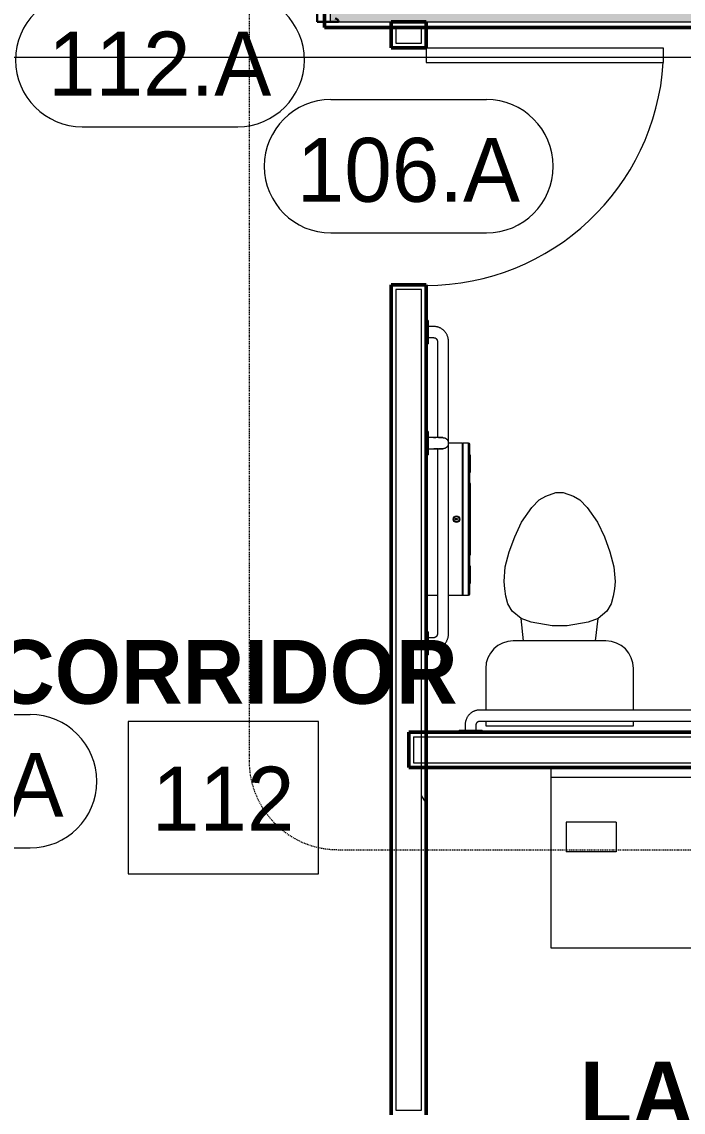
# Model space of a CAD drawing. Header units: inches. Extents: x 23906 to 26716, y -23130 to -20467.
# Drawn here: x 25119.9 to 25209.2, y -22516.7 to -22369.6 of the extents above; entities that cross this region are included whole.
import ezdxf

# ---------------------------------------------------------------- set-up
doc = ezdxf.new("R2010")
doc.units = ezdxf.units.IN
doc.header["$MEASUREMENT"] = 0
doc.linetypes.add('Dash Dot 3_16_', pattern=[0.3125, 0.1875, -0.0625, 0, -0.0625])
for name, color, linetype, lineweight in [('A-ANNO-SYMB', 150, 'Continuous', 9), ('A-AREA-IDEN', 2, 'Continuous', 9), ('A-DOOR', 31, 'Continuous', 13), ('A-DOOR-IDEN', 31, 'Continuous', 9), ('A-WALL', 113, 'Continuous', 13), ('A-WALL-PATT', 111, 'Continuous', 50), ('G-ANNO-SYMB', 111, 'Continuous', 9), ('I-WALL', 2, 'Continuous', 13), ('P-SANR-FIXT', 6, 'Continuous', 9), ('Q-SPCQ', 91, 'Continuous', 9), ('S-COLS', 52, 'Continuous', 9)]:
    doc.layers.add(name, color=color, linetype=linetype, lineweight=lineweight)
doc.styles.add('Century Gothic', font='GOTHIC.TTF', dxfattribs={"height": 8.622671})
doc.styles.add('Century Gothic_B', font='GOTHICB.TTF', dxfattribs={"height": 8.616719})
pattern_1 = [(0, (0, 0), (30.72, 7.68), [1.267, -21.773, 1.267, -21.773, -122.88]), (0, (0, 0), (30.72, 7.68), [-46.08, 1.267, -44.813, 1.267, -21.773, -53.76]), (0, (0, 0), (30.72, 7.68), [-115.2, 1.267, -14.093, 1.267, -37.133]), (120, (11.52, 3.84), (-22.0110751, 22.7643004), [1.267, -21.773, 1.267, -21.773, -122.88]), (120, (11.52, 3.84), (-22.0110751, 22.7643004), [-46.08, 1.267, -44.813, 1.267, -21.773, -53.76]), (120, (11.52, 3.84), (-22.0110751, 22.7643004), [-115.2, 1.267, -14.093, 1.267, -37.133]), (240, (15.36, 19.2), (-8.7089249, -30.4443004), [1.267, -21.773, 1.267, -21.773, -122.88]), (240, (15.36, 19.2), (-8.7089249, -30.4443004), [-46.08, 1.267, -44.813, 1.267, -21.773, -53.76]), (240, (15.36, 19.2), (-8.7089249, -30.4443004), [-115.2, 1.267, -14.093, 1.267, -37.133])]

# ---------------------------------------------------------------- blocks, each defined once
blk = doc.blocks.new('Toilet-Domestic-3D - Toilet-Domestic-3D-V32-Enlarged First Floor Plan _East_')
at = {"layer": 'P-SANR-FIXT', "color": 7}
for p, q in [((-1.87, 11.5), (-0.5, 12)), ((-0.5, 12), (0.5, 12)), ((0.5, 12), (1.87, 11.5)), ((-3.74, 10), (-2.74, 11)), ((-2.74, 11), (-1.87, 11.5)), ((1.87, 11.5), (2.74, 11)), ((2.74, 11), (3.74, 10)), ((-5.13, 8), (-3.74, 10)), ((3.74, 10), (5.13, 8)), ((-6.06, 6), (-5.13, 8)), ((5.13, 8), (6.06, 6)), ((-6.79, 4), (-6.06, 6)), ((6.06, 6), (6.79, 4)), ((-7.33, 1.99), (-6.79, 4)), ((6.79, 4), (7.33, 1.99)), ((-7.5, 0), (-7.33, 1.99)), ((7.33, 1.99), (7.5, 0)), ((-7.41, -1), (-7.5, 0)), ((-7.24, -2), (-7.41, -1)), ((7.41, -1), (7.24, -2)), ((7.5, 0), (7.41, -1)), ((-6.97, -3), (-7.24, -2)), ((7.24, -2), (6.97, -3)), ((-6.4, -4), (-6.97, -3)), ((-5.21, -5), (-6.4, -4)), ((6.4, -4), (5.21, -5)), ((6.97, -3), (6.4, -4)), ((-3.84, -5.5), (-5.21, -5)), ((-4.86, -8.02), (-5.21, -5)), ((-1, -6), (-3.84, -5.5)), ((3.84, -5.5), (1, -6)), ((5.21, -5), (3.84, -5.5)), ((4.86, -8.02), (5.21, -5)), ((1, -6), (-1, -6)), ((6.25, -8.02), (-6.25, -8.02)), ((-9.98, -11.75), (-9.98, -17.35)), ((9.98, -17.35), (9.98, -11.75)), ((-9.98, -18.85), (-9.98, -19.48)), ((9.98, -19.48), (9.98, -18.85)), ((-9.98, -19.48), (9.98, -19.48))]:
    blk.add_line(p, q, dxfattribs=at)
for centre, start, end in [((-6.25, -11.75), 90, 180), ((6.25, -11.75), 0, 90)]:
    blk.add_arc(centre, 3.73, start, end, dxfattribs=at)
blk = doc.blocks.new('817_Grab_Bars - 8170-001420-V33-Enlarged First Floor Plan _East_')
at = {"layer": 'Q-SPCQ', "color": 7}
for p, q in [((25501.23, -22643.55), (25500.52, -22643.55)), ((25501.52, -22642.74), (25501.23, -22642.74)), ((25501.23, -22644.3), (25501.23, -22642.74)), ((25498.52, -22645.55), (25498.52, -22685.05)), ((25500.02, -22685.05), (25500.02, -22645.55)), ((25500.52, -22645.05), (25501.23, -22645.05)), ((25501.23, -22645.87), (25501.23, -22644.3)), ((25501.23, -22645.87), (25501.52, -22645.87)), ((25501.52, -22684.74), (25501.23, -22684.74)), ((25501.23, -22686.3), (25501.23, -22684.74)), ((25501.23, -22685.55), (25500.52, -22685.55)), ((25501.23, -22687.87), (25501.23, -22686.3)), ((25500.52, -22687.05), (25501.23, -22687.05)), ((25501.23, -22687.87), (25501.52, -22687.87))]:
    blk.add_line(p, q, dxfattribs=at)
at = {"layer": 'Q-SPCQ', "color": 7, "flags": 128}
for points in [[(25500.52, -22643.55), (25500.44, -22643.55), (25500.36, -22643.56), (25500.28, -22643.57), (25500.2, -22643.58), (25500.12, -22643.59), (25500.04, -22643.61), (25499.96, -22643.63), (25499.89, -22643.65), (25499.81, -22643.68), (25499.74, -22643.71), (25499.66, -22643.74), (25499.59, -22643.78), (25499.52, -22643.82), (25499.45, -22643.86), (25499.39, -22643.9), (25499.32, -22643.95), (25499.26, -22644), (25499.2, -22644.05), (25499.14, -22644.1), (25499.08, -22644.16), (25499.03, -22644.22), (25498.97, -22644.28), (25498.92, -22644.34), (25498.88, -22644.41), (25498.83, -22644.47), (25498.79, -22644.54), (25498.75, -22644.61), (25498.72, -22644.68), (25498.68, -22644.75), (25498.65, -22644.83), (25498.62, -22644.9), (25498.6, -22644.98), (25498.58, -22645.06), (25498.56, -22645.13), (25498.54, -22645.21), (25498.53, -22645.29), (25498.52, -22645.37), (25498.52, -22645.45), (25498.52, -22645.53), (25498.52, -22645.55)], [(25500.02, -22645.55), (25500.02, -22645.53), (25500.02, -22645.51), (25500.02, -22645.49), (25500.02, -22645.47), (25500.03, -22645.45), (25500.03, -22645.43), (25500.03, -22645.41), (25500.04, -22645.4), (25500.05, -22645.38), (25500.05, -22645.36), (25500.06, -22645.34), (25500.07, -22645.32), (25500.08, -22645.3), (25500.09, -22645.29), (25500.1, -22645.27), (25500.11, -22645.25), (25500.13, -22645.24), (25500.14, -22645.22), (25500.15, -22645.21), (25500.17, -22645.19), (25500.18, -22645.18), (25500.2, -22645.17), (25500.21, -22645.16), (25500.23, -22645.14), (25500.25, -22645.13), (25500.26, -22645.12), (25500.28, -22645.11), (25500.3, -22645.1), (25500.32, -22645.09), (25500.33, -22645.09), (25500.35, -22645.08), (25500.37, -22645.07), (25500.39, -22645.07), (25500.41, -22645.06), (25500.43, -22645.06), (25500.45, -22645.06), (25500.47, -22645.05), (25500.49, -22645.05), (25500.51, -22645.05), (25500.52, -22645.05)], [(25498.52, -22685.05), (25498.52, -22685.13), (25498.52, -22685.21), (25498.53, -22685.29), (25498.54, -22685.37), (25498.56, -22685.45), (25498.57, -22685.53), (25498.59, -22685.61), (25498.62, -22685.68), (25498.64, -22685.76), (25498.67, -22685.83), (25498.71, -22685.9), (25498.74, -22685.98), (25498.78, -22686.05), (25498.82, -22686.12), (25498.86, -22686.18), (25498.91, -22686.25), (25498.96, -22686.31), (25499.01, -22686.37), (25499.07, -22686.43), (25499.12, -22686.49), (25499.18, -22686.54), (25499.24, -22686.59), (25499.3, -22686.64), (25499.37, -22686.69), (25499.43, -22686.74), (25499.5, -22686.78), (25499.57, -22686.82), (25499.64, -22686.85), (25499.72, -22686.89), (25499.79, -22686.92), (25499.87, -22686.94), (25499.94, -22686.97), (25500.02, -22686.99), (25500.1, -22687.01), (25500.18, -22687.02), (25500.25, -22687.04), (25500.33, -22687.04), (25500.41, -22687.05), (25500.49, -22687.05), (25500.52, -22687.05)], [(25500.52, -22685.55), (25500.5, -22685.55), (25500.48, -22685.55), (25500.46, -22685.55), (25500.44, -22685.55), (25500.42, -22685.54), (25500.4, -22685.54), (25500.38, -22685.53), (25500.36, -22685.53), (25500.34, -22685.52), (25500.32, -22685.51), (25500.3, -22685.51), (25500.28, -22685.5), (25500.27, -22685.49), (25500.25, -22685.48), (25500.23, -22685.47), (25500.22, -22685.45), (25500.2, -22685.44), (25500.19, -22685.43), (25500.17, -22685.42), (25500.16, -22685.4), (25500.14, -22685.39), (25500.13, -22685.37), (25500.12, -22685.36), (25500.11, -22685.34), (25500.09, -22685.32), (25500.08, -22685.31), (25500.07, -22685.29), (25500.07, -22685.27), (25500.06, -22685.25), (25500.05, -22685.23), (25500.04, -22685.22), (25500.04, -22685.2), (25500.03, -22685.18), (25500.03, -22685.16), (25500.02, -22685.14), (25500.02, -22685.12), (25500.02, -22685.1), (25500.02, -22685.08), (25500.02, -22685.06), (25500.02, -22685.05)]]:
    blk.add_lwpolyline(points, dxfattribs=at)
blk = doc.blocks.new('817_Grab_Bars - 8170-001420-V26-Enlarged First Floor Plan _East_')
at = {"layer": 'Q-SPCQ', "color": 7}
for p, q in [((25534.45, -22557.3), (25534.45, -22557.58)), ((25536.02, -22557.58), (25534.45, -22557.58)), ((25535.27, -22557.58), (25535.27, -22558.3)), ((25537.58, -22557.58), (25536.02, -22557.58)), ((25536.77, -22558.3), (25536.77, -22557.58)), ((25537.58, -22557.58), (25537.58, -22557.3)), ((25576.45, -22557.3), (25576.45, -22557.58)), ((25578.02, -22557.58), (25576.45, -22557.58)), ((25577.27, -22557.58), (25577.27, -22558.3)), ((25579.58, -22557.58), (25578.02, -22557.58)), ((25578.77, -22558.3), (25578.77, -22557.58)), ((25579.58, -22557.58), (25579.58, -22557.3)), ((25562.27, -22558.8), (25537.27, -22558.8)), ((25576.77, -22558.8), (25563.76, -22558.8)), ((25537.27, -22560.3), (25576.77, -22560.3))]:
    blk.add_line(p, q, dxfattribs=at)
at = {"layer": 'Q-SPCQ', "color": 7, "flags": 128}
for points in [[(25535.27, -22558.3), (25535.27, -22558.38), (25535.27, -22558.46), (25535.28, -22558.54), (25535.29, -22558.62), (25535.31, -22558.7), (25535.32, -22558.78), (25535.34, -22558.86), (25535.37, -22558.93), (25535.39, -22559.01), (25535.42, -22559.08), (25535.46, -22559.15), (25535.49, -22559.23), (25535.53, -22559.3), (25535.57, -22559.37), (25535.61, -22559.43), (25535.66, -22559.5), (25535.71, -22559.56), (25535.76, -22559.62), (25535.82, -22559.68), (25535.87, -22559.74), (25535.93, -22559.79), (25535.99, -22559.84), (25536.05, -22559.89), (25536.12, -22559.94), (25536.18, -22559.99), (25536.25, -22560.03), (25536.32, -22560.07), (25536.39, -22560.1), (25536.47, -22560.14), (25536.54, -22560.17), (25536.62, -22560.19), (25536.69, -22560.22), (25536.77, -22560.24), (25536.85, -22560.26), (25536.93, -22560.27), (25537, -22560.29), (25537.08, -22560.29), (25537.16, -22560.3), (25537.24, -22560.3), (25537.27, -22560.3)], [(25537.27, -22558.8), (25537.25, -22558.8), (25537.23, -22558.8), (25537.21, -22558.8), (25537.19, -22558.8), (25537.17, -22558.79), (25537.15, -22558.79), (25537.13, -22558.78), (25537.11, -22558.78), (25537.09, -22558.77), (25537.07, -22558.76), (25537.05, -22558.76), (25537.03, -22558.75), (25537.02, -22558.74), (25537, -22558.73), (25536.98, -22558.72), (25536.97, -22558.7), (25536.95, -22558.69), (25536.94, -22558.68), (25536.92, -22558.67), (25536.91, -22558.65), (25536.89, -22558.64), (25536.88, -22558.62), (25536.87, -22558.61), (25536.86, -22558.59), (25536.84, -22558.57), (25536.83, -22558.56), (25536.82, -22558.54), (25536.82, -22558.52), (25536.81, -22558.5), (25536.8, -22558.48), (25536.79, -22558.47), (25536.79, -22558.45), (25536.78, -22558.43), (25536.78, -22558.41), (25536.77, -22558.39), (25536.77, -22558.37), (25536.77, -22558.35), (25536.77, -22558.33), (25536.77, -22558.31), (25536.77, -22558.3)], [(25576.77, -22560.3), (25576.85, -22560.3), (25576.93, -22560.3), (25577, -22560.29), (25577.08, -22560.28), (25577.16, -22560.26), (25577.24, -22560.25), (25577.32, -22560.22), (25577.39, -22560.2), (25577.47, -22560.17), (25577.54, -22560.14), (25577.62, -22560.11), (25577.69, -22560.08), (25577.76, -22560.04), (25577.83, -22560), (25577.89, -22559.95), (25577.96, -22559.91), (25578.02, -22559.86), (25578.08, -22559.81), (25578.14, -22559.75), (25578.2, -22559.7), (25578.25, -22559.64), (25578.31, -22559.58), (25578.36, -22559.51), (25578.4, -22559.45), (25578.45, -22559.38), (25578.49, -22559.32), (25578.53, -22559.25), (25578.57, -22559.17), (25578.6, -22559.1), (25578.63, -22559.03), (25578.66, -22558.95), (25578.68, -22558.88), (25578.7, -22558.8), (25578.72, -22558.72), (25578.74, -22558.64), (25578.75, -22558.56), (25578.76, -22558.48), (25578.76, -22558.4), (25578.77, -22558.32), (25578.77, -22558.3)], [(25577.27, -22558.3), (25577.26, -22558.32), (25577.26, -22558.34), (25577.26, -22558.36), (25577.26, -22558.38), (25577.26, -22558.4), (25577.25, -22558.42), (25577.25, -22558.44), (25577.24, -22558.46), (25577.23, -22558.48), (25577.23, -22558.5), (25577.22, -22558.52), (25577.21, -22558.53), (25577.2, -22558.55), (25577.19, -22558.57), (25577.18, -22558.59), (25577.17, -22558.6), (25577.15, -22558.62), (25577.14, -22558.63), (25577.13, -22558.65), (25577.11, -22558.66), (25577.1, -22558.68), (25577.08, -22558.69), (25577.07, -22558.7), (25577.05, -22558.71), (25577.04, -22558.72), (25577.02, -22558.73), (25577, -22558.74), (25576.98, -22558.75), (25576.96, -22558.76), (25576.95, -22558.77), (25576.93, -22558.78), (25576.91, -22558.78), (25576.89, -22558.79), (25576.87, -22558.79), (25576.85, -22558.8), (25576.83, -22558.8), (25576.81, -22558.8), (25576.79, -22558.8), (25576.77, -22558.8), (25576.77, -22558.8)]]:
    blk.add_lwpolyline(points, dxfattribs=at)
blk = doc.blocks.new('Dispenser-Toilet_Tissue-Frost_Products_LTD_-Jumbo-169 - Steel-Brushed-Stainless_Steel-V42-Enlarged First Floor Plan _East_')
at = {"layer": 'Q-SPCQ', "color": 50, "lineweight": 20}
for p, q in [((25179.36, -22426.43), (25177.52, -22426.43)), ((25179.36, -22426.43), (25179.36, -22446.93)), ((25179.42, -22446.87), (25179.42, -22426.49)), ((25179.45, -22426.49), (25179.42, -22426.49)), ((25180.22, -22426.43), (25179.45, -22426.43)), ((25179.45, -22426.43), (25179.45, -22426.49)), ((25179.45, -22426.49), (25179.45, -22446.87)), ((25180.22, -22446.93), (25180.22, -22426.43)), ((25180.38, -22427.94), (25180.38, -22426.59)), ((25180.38, -22445.42), (25180.38, -22427.94)), ((25180.48, -22430.27), (25180.48, -22428.1)), ((25180.38, -22431.74), (25180.38, -22430.43)), ((25180.48, -22441.43), (25180.48, -22431.93)), ((25178.42, -22436.64), (25178.42, -22436.72)), ((25178.75, -22436.64), (25178.42, -22436.64)), ((25178.42, -22436.72), (25178.75, -22436.72)), ((25178.75, -22436.72), (25178.75, -22436.64)), ((25180.38, -22442.92), (25180.38, -22441.62)), ((25180.48, -22445.26), (25180.48, -22443.08)), ((25180.38, -22446.77), (25180.38, -22445.42)), ((25179.42, -22446.87), (25179.45, -22446.87)), ((25179.45, -22446.87), (25179.45, -22446.93)), ((25174.52, -22446.93), (25175.98, -22446.93)), ((25177.52, -22446.93), (25179.36, -22446.93)), ((25179.45, -22446.93), (25180.22, -22446.93))]:
    blk.add_line(p, q, dxfattribs=at)
for radius in [0.438, 0.358]:
    blk.add_circle((25178.6, -22436.68), radius, dxfattribs=at)
for centre, radius, start, end in [((25179.36, -22426.49), 0.06, 0, 90), ((25180.22, -22426.59), 0.16, 0, 90), ((25180.3, -22428.1), 0.18, 0, 63.6122), ((25180.36, -22429.66), 0.118, 10.8116, 82.3569), ((25180.32, -22429.65), 0.151, 289.6341, 357.321), ((25180.32, -22429.68), 0.151, 289.6341, 356.8331), ((25180.3, -22429.68), 0.18, 296.3878, 0), ((25180.36, -22430.26), 0.119, 10.0401, 81.5195), ((25180.32, -22430.26), 0.151, 289.6341, 357.321), ((25180.32, -22430.26), 0.151, 289.6341, 357.321), ((25180.3, -22430.27), 0.18, 296.3878, 0), ((25180.26, -22431.93), 0.22, 0, 56.9443), ((25180.26, -22441.43), 0.22, 303.0557, 0), ((25180.3, -22443.08), 0.18, 0, 63.6122), ((25180.32, -22443.1), 0.151, 2.679, 70.3659), ((25180.32, -22443.1), 0.151, 2.679, 70.3659), ((25180.36, -22443.1), 0.119, 278.4805, 349.9599), ((25180.3, -22443.67), 0.18, 0, 63.6084), ((25180.32, -22443.68), 0.151, 3.1667, 70.3726), ((25180.32, -22443.71), 0.151, 2.679, 70.3653), ((25180.36, -22443.7), 0.118, 277.6431, 349.1884), ((25180.3, -22445.26), 0.18, 296.3878, 0), ((25179.36, -22446.87), 0.0601, 270, 357.3185), ((25180.22, -22446.77), 0.16, 270, 359.0019)]:
    blk.add_arc(centre, radius, start, end, dxfattribs=at)
blk = doc.blocks.new('817_Grab_Bars - 8170-001180-V36-Enlarged First Floor Plan _East_')
at = {"layer": 'Q-SPCQ', "color": 7}
for p, q in [((25561.45, -22594.3), (25561.45, -22594.58)), ((25564.58, -22594.58), (25561.45, -22594.58)), ((25562.27, -22594.58), (25562.27, -22595.3)), ((25563.77, -22595.3), (25563.77, -22594.58)), ((25564.58, -22594.58), (25564.58, -22594.3))]:
    blk.add_line(p, q, dxfattribs=at)
at = {"layer": 'Q-SPCQ', "color": 7, "flags": 128}
for points in [[(25562.27, -22595.3), (25562.27, -22595.35), (25562.27, -22595.4), (25562.27, -22595.45), (25562.27, -22595.5), (25562.27, -22595.55), (25562.27, -22595.6), (25562.27, -22595.65), (25562.27, -22595.7), (25562.27, -22595.74), (25562.27, -22595.79), (25562.27, -22595.84), (25562.27, -22595.88), (25562.27, -22595.92), (25562.27, -22595.97), (25562.27, -22596.01), (25562.27, -22596.05), (25562.27, -22596.09), (25562.27, -22596.13), (25562.27, -22596.16), (25562.27, -22596.2), (25562.27, -22596.23), (25562.27, -22596.27), (25562.27, -22596.3), (25562.27, -22596.33), (25562.27, -22596.35), (25562.27, -22596.38), (25562.27, -22596.41), (25562.27, -22596.43), (25562.27, -22596.45), (25562.27, -22596.47), (25562.27, -22596.49), (25562.27, -22596.5), (25562.27, -22596.51), (25562.27, -22596.53), (25562.27, -22596.53), (25562.27, -22596.54), (25562.27, -22596.55), (25562.27, -22596.55), (25562.27, -22596.55)], [(25562.27, -22595.76), (25562.27, -22595.71), (25562.27, -22595.66), (25562.27, -22595.61), (25562.27, -22595.56), (25562.27, -22595.52), (25562.27, -22595.47), (25562.27, -22595.42), (25562.27, -22595.37), (25562.27, -22595.32)], [(25563.77, -22596.55), (25563.77, -22596.55), (25563.77, -22596.55), (25563.77, -22596.54), (25563.77, -22596.54), (25563.77, -22596.53), (25563.77, -22596.52), (25563.77, -22596.5), (25563.77, -22596.49), (25563.77, -22596.47), (25563.77, -22596.45), (25563.77, -22596.43), (25563.77, -22596.41), (25563.77, -22596.39), (25563.77, -22596.36), (25563.77, -22596.33), (25563.77, -22596.31), (25563.77, -22596.27), (25563.77, -22596.24), (25563.77, -22596.21), (25563.77, -22596.17), (25563.77, -22596.14), (25563.77, -22596.1), (25563.77, -22596.06), (25563.77, -22596.02), (25563.77, -22595.98), (25563.77, -22595.94), (25563.77, -22595.89), (25563.77, -22595.85), (25563.77, -22595.8), (25563.77, -22595.76), (25563.77, -22595.71), (25563.77, -22595.66), (25563.77, -22595.61), (25563.77, -22595.56), (25563.77, -22595.52), (25563.77, -22595.47), (25563.77, -22595.42), (25563.77, -22595.37), (25563.77, -22595.32), (25563.77, -22595.3)], [(25563.77, -22595.3), (25563.77, -22595.35), (25563.77, -22595.4), (25563.77, -22595.45), (25563.77, -22595.5), (25563.77, -22595.55), (25563.77, -22595.6)], [(25562.27, -22595.89), (25562.27, -22595.85), (25562.27, -22595.8)], [(25562.27, -22596.55), (25562.27, -22596.55), (25562.27, -22596.55), (25562.27, -22596.54), (25562.27, -22596.54), (25562.27, -22596.53), (25562.27, -22596.52), (25562.27, -22596.5), (25562.27, -22596.49), (25562.27, -22596.47), (25562.27, -22596.45), (25562.27, -22596.43), (25562.27, -22596.41), (25562.27, -22596.39), (25562.27, -22596.36), (25562.27, -22596.33), (25562.27, -22596.31), (25562.27, -22596.27), (25562.27, -22596.24), (25562.27, -22596.21), (25562.27, -22596.17), (25562.27, -22596.14), (25562.27, -22596.1), (25562.27, -22596.06), (25562.27, -22596.02), (25562.27, -22595.98)], [(25562.78, -22597.26), (25562.75, -22597.25), (25562.72, -22597.24), (25562.7, -22597.23), (25562.67, -22597.22), (25562.64, -22597.2), (25562.62, -22597.19), (25562.59, -22597.17), (25562.57, -22597.15), (25562.54, -22597.14), (25562.52, -22597.12), (25562.5, -22597.1), (25562.48, -22597.08), (25562.46, -22597.05), (25562.44, -22597.03), (25562.42, -22597.01), (25562.4, -22596.98), (25562.38, -22596.96), (25562.37, -22596.93), (25562.35, -22596.91), (25562.34, -22596.88), (25562.33, -22596.85), (25562.32, -22596.82), (25562.31, -22596.8), (25562.3, -22596.77), (25562.29, -22596.74), (25562.28, -22596.71), (25562.28, -22596.68), (25562.27, -22596.65), (25562.27, -22596.62), (25562.27, -22596.59), (25562.27, -22596.56), (25562.27, -22596.55)], [(25563.77, -22596.55), (25563.76, -22596.58), (25563.76, -22596.61), (25563.76, -22596.64), (25563.76, -22596.67), (25563.75, -22596.7), (25563.74, -22596.73), (25563.74, -22596.76), (25563.73, -22596.79), (25563.72, -22596.82), (25563.71, -22596.84), (25563.69, -22596.87), (25563.68, -22596.9), (25563.67, -22596.93), (25563.65, -22596.95), (25563.63, -22596.98), (25563.62, -22597), (25563.6, -22597.02), (25563.58, -22597.05), (25563.56, -22597.07), (25563.54, -22597.09), (25563.52, -22597.11), (25563.49, -22597.13), (25563.47, -22597.15), (25563.45, -22597.17), (25563.42, -22597.18), (25563.39, -22597.2), (25563.37, -22597.21), (25563.34, -22597.23), (25563.31, -22597.24), (25563.29, -22597.25), (25563.26, -22597.26), (25563.23, -22597.27), (25563.2, -22597.28)], [(25563.77, -22595.97), (25563.77, -22596.01), (25563.77, -22596.05), (25563.77, -22596.09), (25563.77, -22596.13), (25563.77, -22596.16), (25563.77, -22596.2), (25563.77, -22596.23), (25563.77, -22596.27), (25563.77, -22596.3), (25563.77, -22596.33), (25563.77, -22596.35), (25563.77, -22596.38), (25563.77, -22596.41), (25563.77, -22596.43), (25563.77, -22596.45), (25563.77, -22596.47), (25563.77, -22596.49), (25563.77, -22596.5), (25563.77, -22596.51), (25563.77, -22596.53), (25563.77, -22596.53), (25563.77, -22596.54), (25563.77, -22596.55), (25563.77, -22596.55), (25563.77, -22596.55)]]:
    blk.add_lwpolyline(points, dxfattribs=at)
blk = doc.blocks.new('Locker Rooms and Restrooms_rvt-1-Enlarged First Floor Plan _East_')
at = {"layer": 'A-WALL-PATT', "lineweight": 9}
h = blk.add_hatch(dxfattribs=at)
h.set_pattern_fill('FP_8', style=0, pattern_type=2)
h.set_pattern_definition(pattern_1)
h.paths.add_polyline_path([(25172.77, -22469.55), (25172.77, -22466.05), (25262.02, -22466.05), (25262.02, -22465.43), (25172.14, -22465.43), (25172.14, -22469.55)], flags=0)
h.paths.add_polyline_path([(25266.05, -22466.05), (25266.05, -22465.43), (25265.52, -22465.43), (25265.52, -22466.05)], flags=0)
h = blk.add_hatch(dxfattribs=at)
h.set_pattern_fill('FP_8', style=0, pattern_type=2)
h.set_pattern_definition(pattern_1)
h.paths.add_polyline_path([(25184.4, -22470.18), (25266.05, -22470.18), (25266.05, -22469.55), (25172.14, -22469.55), (25172.14, -22470.18), (25175.98, -22470.18)], flags=0)
at = {"layer": 'A-WALL', "color": 10}
for p, q in [((25172.77, -22466.05), (25172.77, -22469.55)), ((25172.77, -22466.05), (25262.02, -22466.05)), ((25172.77, -22469.55), (25266.05, -22469.55))]:
    blk.add_line(p, q, dxfattribs=at)
at = {"layer": 'I-WALL', "color": 250, "lineweight": 50}
for p, q in [((25261.39, -22465.43), (25172.14, -22465.43)), ((25172.14, -22465.43), (25172.14, -22466.05)), ((25172.14, -22466.05), (25172.14, -22469.55)), ((25172.14, -22469.55), (25172.14, -22470.18)), ((25172.14, -22470.18), (25266.05, -22470.18))]:
    blk.add_line(p, q, dxfattribs=at)
at = {"color": 10, "lineweight": 13}
for name, p, rotation in [('817_Grab_Bars - 8170-001420-V26-Enlarged First Floor Plan _East_', (2617.21, -47989.44), 89.99999999999967), ('817_Grab_Bars - 8170-001180-V36-Enlarged First Floor Plan _East_', (2580.21, -47989.44), 89.99999999999967), ('817_Grab_Bars - 8170-001420-V33-Enlarged First Floor Plan _East_', (47866.82, 3036.09), 270)]:
    blk.add_blockref(name, p, dxfattribs=dict(at, rotation=rotation))
for name, p in [('Dispenser-Toilet_Tissue-Frost_Products_LTD_-Jumbo-169 - Steel-Brushed-Stainless_Steel-V42-Enlarged First Floor Plan _East_', (0, 0)), ('Toilet-Domestic-3D - Toilet-Domestic-3D-V32-Enlarged First Floor Plan _East_', (25192.52, -22445.08))]:
    blk.add_blockref(name, p, dxfattribs=at)
blk = doc.blocks.new('Single-Flush - 32_ x 84_-460923-Enlarged First Floor Plan _East_')
at = {"layer": 'A-DOOR', "lineweight": 20}
for p, q in [((14, -2.37), (14, -34.38)), ((16, -2.37), (14, -2.37)), ((16, -2.37), (16, -34.38)), ((16, -34.38), (14, -34.38))]:
    blk.add_line(p, q, dxfattribs=at)
at = {"layer": 'A-DOOR', "lineweight": 9}
blk.add_arc((16, -2.37), 32.07, 180, 266.4241, dxfattribs=at)
blk = doc.blocks.new('Dryer - 27_ x 25_ x 35_-V6-Enlarged First Floor Plan _East_')
at = {"layer": 'Q-SPCQ'}
for p, q in [((1.42, 0.11), (28.42, 0.11)), ((1.42, -23.48), (1.42, 0.11)), ((28.42, 0.11), (28.42, -24.26)), ((19.67, -12.89), (26.42, -12.89)), ((19.67, -16.89), (19.67, -12.89)), ((26.42, -16.89), (26.42, -12.89)), ((19.67, -16.89), (26.42, -16.89)), ((1.42, -22.89), (28.42, -22.89))]:
    blk.add_line(p, q, dxfattribs=at)
blk = doc.blocks.new('Door Tag - Door Tag-4658-Enlarged First Floor Plan _East_')
at = {"layer": 'A-DOOR-IDEN', "color": 153}
for p, q in [((-0.109375, 0.09375), (0.109375, 0.09375)), ((-0.109375, -0.09375), (0.109375, -0.09375))]:
    blk.add_line(p, q, dxfattribs=at)
for centre, start, end in [((-0.109375, 0), 90, 270), ((0.109375, 0), 270, 90)]:
    blk.add_arc(centre, 0.09375, start, end, dxfattribs=at)

msp = doc.modelspace()

# ---------------------------------------------------------------- hatches: boundary and pattern name
at = {"layer": 'A-WALL-PATT', "lineweight": 9}
h = msp.add_hatch(dxfattribs=at)
h.set_pattern_fill('FP_9', color=256, style=0, pattern_type=2)
h.set_pattern_definition([(161.57, (0.48, 0.48), (-3.839953776, -1.544e-05), [0, -27.322, 3.034, 0]), (18.43, (-0.48, 0.48), (-3.839953776, 1.544e-05), [0, -27.322, 3.034, 0]), (108.43, (0.48, 0.48), (1.919622, -9.60052459), [9.106, -21.25]), (71.57, (-0.48, 0.48), (1.919622, 9.60052459), [9.106, -21.25])])
h.paths.add_polyline_path([(25738.77, -22369.55), (25738.77, -22359.55), (25563.52, -22359.55), (25563.52, -22369.55), (25689.9, -22369.55)], flags=0)
h.paths.add_polyline_path([(25481.52, -22369.55), (25481.52, -22359.55), (25161.52, -22359.55), (25161.52, -22369.55), (25420.3, -22369.55)], flags=0)
h.paths.add_polyline_path([(25118.02, -22369.55), (25118.02, -22359.55), (24920.27, -22359.55), (24920.27, -22369.55), (25015.9, -22369.55)], flags=0)
h.paths.add_polyline_path([(24842.14, -22369.55), (24842.14, -22359.55), (24630.77, -22359.55), (24630.77, -22369.55), (24813.7, -22369.55)], flags=0)
h = msp.add_hatch(dxfattribs=at)
h.set_pattern_fill('FP_8', color=256, style=0, pattern_type=2)
h.set_pattern_definition(pattern_1)
h.paths.add_polyline_path([(25169.77, -22787.3), (25170.39, -22787.3), (25170.39, -22627.05), (25169.77, -22627.05), (25169.77, -22786.55)], flags=0)
h.paths.add_polyline_path([(25169.77, -22623.55), (25170.39, -22623.55), (25170.39, -22602.68), (25172.14, -22602.68), (25172.14, -22602.05), (25169.77, -22602.05), (25169.77, -22622.93)], flags=0)
h.paths.add_polyline_path([(25172.14, -22566.05), (25172.14, -22565.43), (25170.39, -22565.43), (25170.39, -22553.68), (25172.14, -22553.68), (25172.14, -22553.05), (25169.77, -22553.05), (25169.77, -22566.05)], flags=0)
h.paths.add_polyline_path([(25172.14, -22517.05), (25172.14, -22516.43), (25170.39, -22516.43), (25170.39, -22405.68), (25172.14, -22405.68), (25172.14, -22405.05), (25169.77, -22405.05), (25169.77, -22517.05)], flags=0)
h.paths.add_polyline_path([(25169.77, -22373.05), (25172.14, -22373.05), (25172.14, -22372.43), (25170.39, -22372.43), (25170.39, -22369.55), (25169.77, -22369.55)], flags=0)
h = msp.add_hatch(dxfattribs=at)
h.set_pattern_fill('FP_8', color=256, style=0, pattern_type=2)
h.set_pattern_definition(pattern_1)
h.paths.add_polyline_path([(25173.89, -22787.3), (25174.52, -22787.3), (25174.52, -22602.05), (25172.14, -22602.05), (25172.14, -22602.68), (25173.89, -22602.68), (25173.89, -22786.55)], flags=0)
h.paths.add_polyline_path([(25174.52, -22566.05), (25174.52, -22561.05), (25173.89, -22561.05), (25173.89, -22565.43), (25172.14, -22565.43), (25172.14, -22566.05)], flags=0)
h.paths.add_polyline_path([(25173.89, -22557.55), (25174.52, -22557.55), (25174.52, -22553.05), (25172.14, -22553.05), (25172.14, -22553.68), (25173.89, -22553.68)], flags=0)
h.paths.add_polyline_path([(25172.14, -22517.05), (25174.52, -22517.05), (25174.52, -22405.05), (25172.14, -22405.05), (25172.14, -22405.68), (25173.89, -22405.68), (25173.89, -22516.43), (25172.14, -22516.43)], flags=0)
h.paths.add_polyline_path([(25172.14, -22373.05), (25174.52, -22373.05), (25174.52, -22369.55), (25170.39, -22369.55), (25170.39, -22370.18), (25173.89, -22370.18), (25173.89, -22372.43), (25172.14, -22372.43)], flags=0)
at = {"layer": 'S-COLS'}
h = msp.add_hatch(dxfattribs=at)
h.set_pattern_fill('FP_12', color=256, style=0, pattern_type=2)
h.set_pattern_definition([(45, (0, 0), (-9.503515, 9.503515), []), (45, (0, 14.4), (-9.503515, 9.503515), [])])
h.paths.add_polyline_path([(25162.66, -22369.55), (25162.53, -22369.24), (25162.22, -22369.12), (25160.29, -22368.81), (25160.29, -22360.29), (25162.22, -22359.99), (25162.53, -22359.86), (25162.66, -22359.55), (25159.77, -22359.55), (25159.77, -22369.55)], flags=0)

# ---------------------------------------------------------------- linework, layer by layer
at = {"layer": 'A-ANNO-SYMB', "linetype": 'Dash Dot 3_16_'}
for p, q in [((25150.59, -22356.77), (25150.59, -22469.28)), ((25162.59, -22481.28), (25321.26, -22481.28))]:
    msp.add_line(p, q, dxfattribs=at)
msp.add_arc((25162.59, -22469.28), 12, 180, 270, dxfattribs=at)
at = {"layer": 'A-AREA-IDEN', "flags": 128}
msp.add_lwpolyline([(25134.24, -22463.99), (25134.24, -22484.56), (25159.95, -22484.56), (25159.95, -22463.99)], close=True, dxfattribs=at)
at = {"layer": 'A-WALL'}
for p, q in [((25161.52, -22359.55), (25161.52, -22369.55)), ((25161.52, -22369.55), (25481.52, -22369.55)), ((25170.39, -22370.18), (25173.89, -22370.18)), ((25170.39, -22370.18), (25170.39, -22372.43)), ((25173.89, -22372.43), (25173.89, -22370.18)), ((25170.39, -22372.43), (25173.89, -22372.43)), ((25170.39, -22405.68), (25170.39, -22516.43)), ((25173.89, -22405.68), (25170.39, -22405.68)), ((25173.89, -22516.43), (25173.89, -22405.68)), ((25170.39, -22516.43), (25173.89, -22516.43))]:
    msp.add_line(p, q, dxfattribs=at)
at = {"layer": 'G-ANNO-SYMB'}
msp.add_line((26313.52, -22374.36), (23919.06, -22374.36), dxfattribs=at)
at = {"layer": 'I-WALL', "lineweight": 50}
for p, q in [((25160.77, -22358.8), (25160.77, -22370.3)), ((25160.77, -22370.3), (25303.02, -22370.3)), ((25174.52, -22369.55), (25169.77, -22369.55)), ((25169.77, -22369.55), (25169.77, -22373.05)), ((25174.52, -22373.05), (25174.52, -22369.55)), ((25169.77, -22373.05), (25174.52, -22373.05)), ((25174.52, -22405.05), (25169.77, -22405.05)), ((25169.77, -22405.05), (25169.77, -22517.05)), ((25174.52, -22517.05), (25174.52, -22405.05))]:
    msp.add_line(p, q, dxfattribs=at)
at = {"layer": 'S-COLS', "lineweight": 30}
for p, q in [((25159.77, -22359.55), (25159.77, -22369.55)), ((25159.77, -22369.55), (25162.66, -22369.55))]:
    msp.add_line(p, q, dxfattribs=at)
msp.add_arc((25162.22, -22369.55), 0.436, 0, 90, dxfattribs=at)

# ---------------------------------------------------------------- block references
at = {"lineweight": 5}
msp.add_blockref('Locker Rooms and Restrooms_rvt-1-Enlarged First Floor Plan _East_', (0, 0), dxfattribs=at)
at = {"layer": 'A-DOOR', "rotation": 90}
msp.add_blockref('Single-Flush - 32_ x 84_-460923-Enlarged First Floor Plan _East_', (25172.14, -22389.05), dxfattribs=at)
at = {"layer": 'A-DOOR-IDEN', "color": 153, "xscale": 95.99999999999994, "yscale": 95.99999999999994, "zscale": 95.99999999999994}
for p in [(25138.55, -22374.71), (25172.14, -22389.05), (25110.52, -22472.05)]:
    msp.add_blockref('Door Tag - Door Tag-4658-Enlarged First Floor Plan _East_', p, dxfattribs=at)
at = {"layer": 'Q-SPCQ', "rotation": 180}
msp.add_blockref('Dryer - 27_ x 25_ x 35_-V6-Enlarged First Floor Plan _East_', (25219.81, -22494.44), dxfattribs=at)

# ---------------------------------------------------------------- texts
at = {"layer": 'A-AREA-IDEN', "attachment_point": 2}
for s, insert, char_height, width, line_spacing_factor, style in [('CORRIDOR', (25147.38, -22452.97), 8.617, 74.412, 0.984796, 'Century Gothic_B'), ('112', (25147.09, -22470.08), 8.623, 23.652, 0.984117, 'Century Gothic'), ('LAUNDRY ROOM', (25242.95, -22509.91), 8.6167, 113.4, 0.984796, 'Century Gothic_B')]:
    msp.add_mtext(s, dxfattribs=dict(at, insert=insert, char_height=char_height, width=width, line_spacing_factor=line_spacing_factor, style=style))
at = {"layer": 'A-DOOR-IDEN', "char_height": 8.623, "width": 38.124, "attachment_point": 2, "line_spacing_factor": 0.984117, "style": 'Century Gothic'}
for s, insert in [('112.A', (25138.51, -22370.88)), ('106.A', (25172.1, -22385.22)), ('111.A', (25110.47, -22468.22))]:
    msp.add_mtext(s, dxfattribs=dict(at, insert=insert))

doc.saveas('drawing.dxf')
